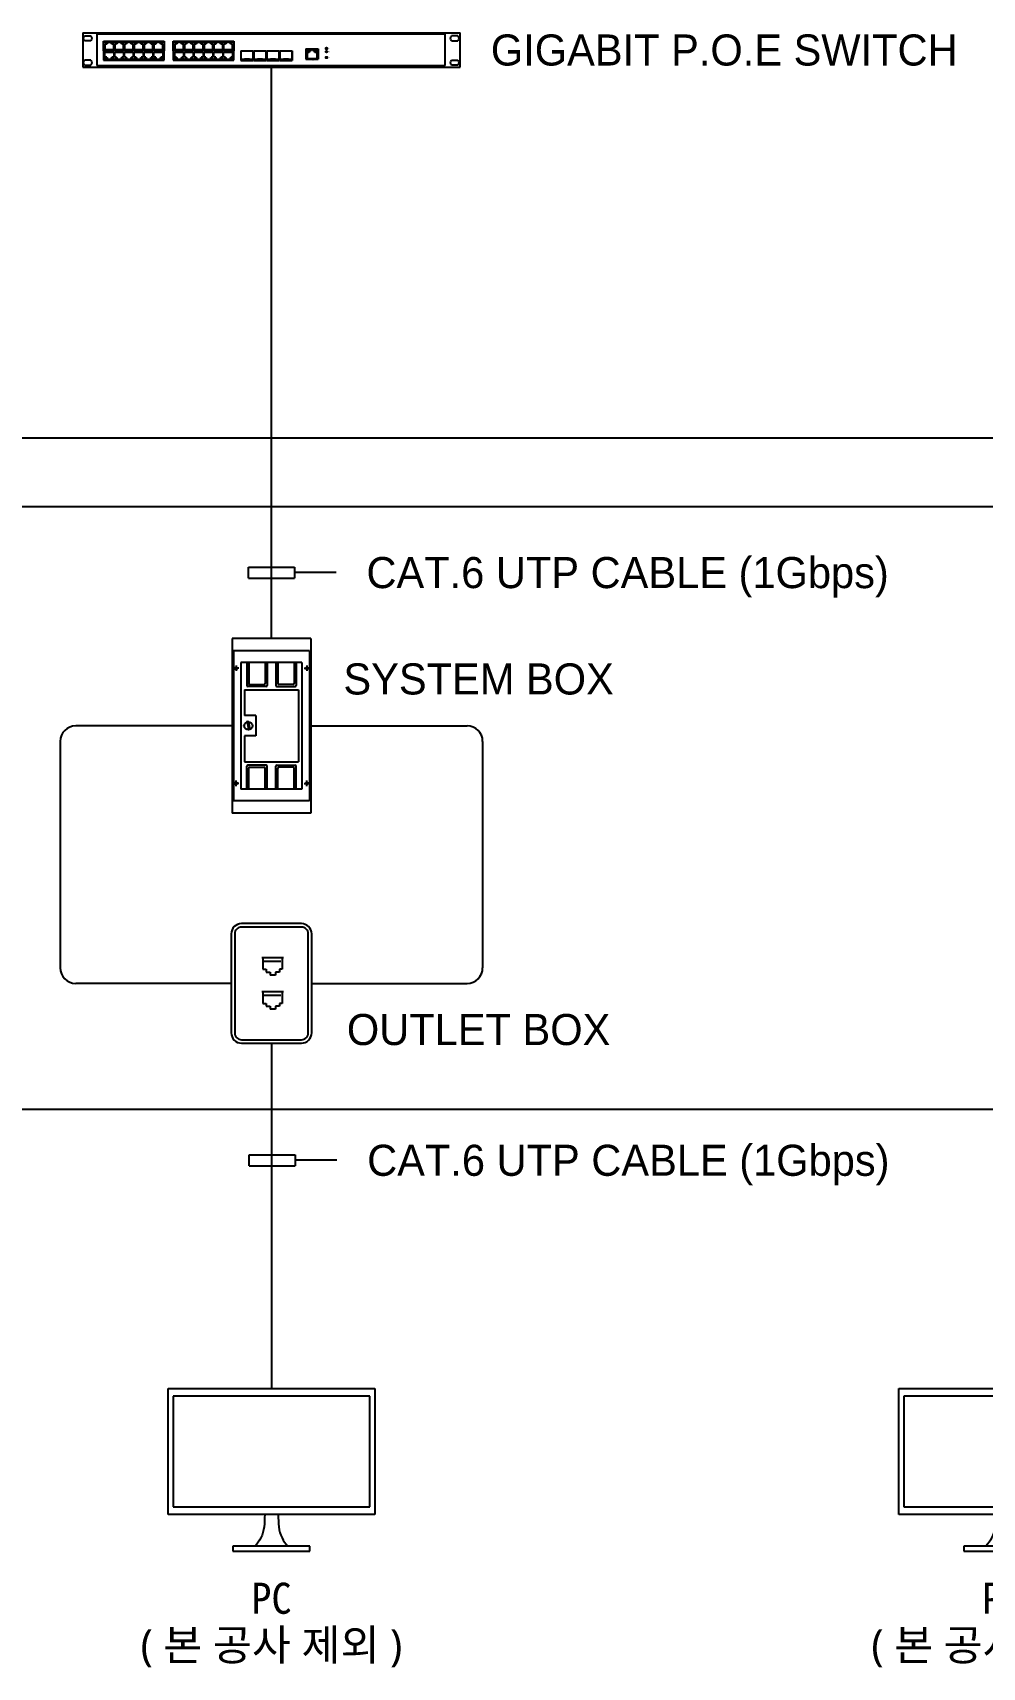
# Model space of a CAD drawing. Header units: millimetres. Extents: x 0 to 84100, y 0 to 29700.
# Drawn here: x 9337 to 13001, y 7396 to 13703 of the extents above; entities that cross this region are included whole.
import ezdxf
from ezdxf.enums import TextEntityAlignment as Align

# ---------------------------------------------------------------- set-up
doc = ezdxf.new("R2010")
doc.units = ezdxf.units.MM
doc.header["$LTSCALE"] = 1000
doc.layers.add('KEC-TEXT', color=6, linetype='Continuous')
doc.styles.add('GHS', font='malgun.ttf')
doc.styles.add('굴림체', font='')
doc.styles.add('나눔고딕', font='')
doc.styles.add('돋움체', font='')
doc.styles.get('굴림체').set_extended_font_data('GulimChe')
doc.styles.get('나눔고딕').set_extended_font_data('나눔고딕')
doc.styles.get('돋움체').set_extended_font_data('DotumChe')

# ---------------------------------------------------------------- blocks, each defined once
blk = doc.blocks.new('PC_SYMBOL')
at = {"color": 0}
for p, q in [((-133, -162.3), (-133, 0)), ((-133, 0), (133, 0)), ((133, 0), (133, -162.3)), ((126.5, -10), (-126.5, -10)), ((-126.5, -10), (-126.5, -152.3)), ((126.5, -152.3), (126.5, -10)), ((133, -162.3), (-133, -162.3)), ((-126.5, -152.3), (126.5, -152.3)), ((49.5, -202.7), (-49.5, -202.7)), ((-49.5, -202.7), (-49.5, -209.3)), ((-49.5, -209.3), (49.5, -209.3)), ((49.5, -209.3), (49.5, -202.7))]:
    blk.add_line(p, q, dxfattribs=at)
for points in [[(-8.7, -162.3), (-13.6, -192.2), (-20.9, -202.7)], [(8.7, -162.3), (13.6, -192.2), (20.9, -202.7)]]:
    blk.add_spline(points, degree=3, dxfattribs=at)
at = {"color": 0, "style": '굴림체'}
blk.add_attdef('NAME_LABEL', text='', height=40, dxfattribs=at).set_placement((0, -269.8), align=Align.MIDDLE_CENTER)
blk = doc.blocks.new('*U21')
at = {"color": 0, "lineweight": -3}
for p, q in [((0, 44.5), (0, 0)), ((57.7, 42.5), (17.9, 42.5)), ((17.9, 42.5), (17.9, 2.4)), ((466.1, 42.5), (57.7, 42.5)), ((466.1, 2.4), (466.1, 42.5)), ((485, 0), (485, 44.5)), ((2, 40.6), (10.3, 40.6)), ((10.3, 34.2), (2, 34.2)), ((482.3, 40.6), (474.1, 40.6)), ((474.1, 34.2), (482.3, 34.2)), ((10.3, 9), (2, 9)), ((2, 2.5), (10.3, 2.5)), ((17.9, 2.4), (466.1, 2.4)), ((474.1, 9), (482.3, 9)), ((482.3, 2.5), (474.1, 2.5)), ((482.3, 2.5), (474.1, 2.5))]:
    blk.add_line(p, q, dxfattribs=at)
at = {"color": 0}
for p, q in [((0, 44.5), (485, 44.5)), ((26.5, 33.4), (104.4, 33.4)), ((26.5, 21.2), (26.5, 33.4)), ((104.4, 21.2), (26.5, 21.2)), ((104.4, 21.2), (26.5, 21.2)), ((26.5, 21.2), (26.5, 9)), ((28.1, 30.9), (28.1, 32.3)), ((28.1, 32.3), (30.3, 32.3)), ((30.3, 30.9), (28.1, 30.9)), ((28.3, 29.6), (28.3, 22.8)), ((30.6, 29.6), (28.3, 29.6)), ((28.3, 22.8), (39.7, 22.8)), ((30.3, 32.3), (30.3, 30.9)), ((32.3, 30.9), (30.6, 30.9)), ((30.6, 30.9), (30.6, 29.6)), ((35.7, 32.3), (32.3, 32.3)), ((32.3, 32.3), (32.3, 30.9)), ((35.7, 30.9), (35.7, 32.3)), ((37.4, 30.9), (35.7, 30.9)), ((37.4, 29.6), (37.4, 30.9)), ((39.7, 29.6), (37.4, 29.6)), ((39.9, 32.3), (37.7, 32.3)), ((37.7, 32.3), (37.7, 30.9)), ((37.7, 30.9), (39.9, 30.9)), ((39.7, 22.8), (39.7, 29.6)), ((39.9, 30.9), (39.9, 32.3)), ((40.7, 30.9), (40.7, 32.3)), ((40.7, 32.3), (42.9, 32.3)), ((42.9, 30.9), (40.7, 30.9)), ((40.9, 29.6), (40.9, 22.8)), ((43.2, 29.6), (40.9, 29.6)), ((40.9, 22.8), (52.2, 22.8)), ((42.9, 32.3), (42.9, 30.9)), ((44.9, 30.9), (43.2, 30.9)), ((43.2, 30.9), (43.2, 29.6)), ((48.3, 32.3), (44.9, 32.3)), ((44.9, 32.3), (44.9, 30.9)), ((48.3, 30.9), (48.3, 32.3)), ((49.9, 30.9), (48.3, 30.9)), ((49.9, 29.6), (49.9, 30.9)), ((52.2, 29.6), (49.9, 29.6)), ((52.5, 32.3), (50.3, 32.3)), ((50.3, 32.3), (50.3, 30.9)), ((50.3, 30.9), (52.5, 30.9)), ((52.2, 22.8), (52.2, 29.6)), ((52.5, 30.9), (52.5, 32.3)), ((53.3, 30.9), (53.3, 32.3)), ((53.3, 32.3), (55.5, 32.3)), ((55.5, 30.9), (53.3, 30.9)), ((53.5, 29.6), (53.5, 22.8)), ((55.8, 29.6), (53.5, 29.6)), ((53.5, 22.8), (64.8, 22.8)), ((55.5, 32.3), (55.5, 30.9)), ((57.5, 30.9), (55.8, 30.9)), ((55.8, 30.9), (55.8, 29.6)), ((60.8, 32.3), (57.5, 32.3)), ((57.5, 32.3), (57.5, 30.9)), ((60.8, 30.9), (60.8, 32.3)), ((62.5, 30.9), (60.8, 30.9)), ((62.5, 29.6), (62.5, 30.9)), ((64.8, 29.6), (62.5, 29.6)), ((65.1, 32.3), (62.9, 32.3)), ((62.9, 32.3), (62.9, 30.9)), ((62.9, 30.9), (65.1, 30.9)), ((64.8, 22.8), (64.8, 29.6)), ((65.1, 30.9), (65.1, 32.3)), ((65.9, 30.9), (65.9, 32.3)), ((65.9, 32.3), (68, 32.3)), ((68, 30.9), (65.9, 30.9)), ((66.1, 29.6), (66.1, 22.8)), ((68.4, 29.6), (66.1, 29.6)), ((66.1, 22.8), (77.4, 22.8)), ((68, 32.3), (68, 30.9)), ((70.1, 30.9), (68.4, 30.9)), ((68.4, 30.9), (68.4, 29.6)), ((73.4, 32.3), (70.1, 32.3)), ((70.1, 32.3), (70.1, 30.9)), ((73.4, 30.9), (73.4, 32.3)), ((75.1, 30.9), (73.4, 30.9)), ((75.1, 29.6), (75.1, 30.9)), ((77.4, 29.6), (75.1, 29.6)), ((77.6, 32.3), (75.5, 32.3)), ((75.5, 32.3), (75.5, 30.9)), ((75.5, 30.9), (77.6, 30.9)), ((77.4, 22.8), (77.4, 29.6)), ((77.6, 30.9), (77.6, 32.3)), ((78.4, 30.9), (78.4, 32.3)), ((78.4, 32.3), (80.6, 32.3)), ((80.6, 30.9), (78.4, 30.9)), ((78.7, 29.6), (78.7, 22.8)), ((81, 29.6), (78.7, 29.6)), ((78.7, 22.8), (90, 22.8)), ((80.6, 32.3), (80.6, 30.9)), ((82.7, 30.9), (81, 30.9)), ((81, 30.9), (81, 29.6)), ((86, 32.3), (82.7, 32.3)), ((82.7, 32.3), (82.7, 30.9)), ((86, 30.9), (86, 32.3)), ((87.7, 30.9), (86, 30.9)), ((87.7, 29.6), (87.7, 30.9)), ((90, 29.6), (87.7, 29.6)), ((90.2, 32.3), (88, 32.3)), ((88, 32.3), (88, 30.9)), ((88, 30.9), (90.2, 30.9)), ((90, 22.8), (90, 29.6)), ((90.2, 30.9), (90.2, 32.3)), ((91, 30.9), (91, 32.3)), ((91, 32.3), (93.2, 32.3)), ((93.2, 30.9), (91, 30.9)), ((91.3, 29.6), (91.3, 22.8)), ((93.6, 29.6), (91.3, 29.6)), ((91.3, 22.8), (102.6, 22.8)), ((93.2, 32.3), (93.2, 30.9)), ((95.2, 30.9), (93.6, 30.9)), ((93.6, 30.9), (93.6, 29.6)), ((98.6, 32.3), (95.2, 32.3)), ((95.2, 32.3), (95.2, 30.9)), ((98.6, 30.9), (98.6, 32.3)), ((100.3, 30.9), (98.6, 30.9)), ((100.3, 29.6), (100.3, 30.9)), ((102.6, 29.6), (100.3, 29.6)), ((102.8, 32.3), (100.6, 32.3)), ((100.6, 32.3), (100.6, 30.9)), ((100.6, 30.9), (102.8, 30.9)), ((102.6, 22.8), (102.6, 29.6)), ((102.8, 30.9), (102.8, 32.3)), ((104.4, 33.4), (104.4, 21.2)), ((104.4, 9), (104.4, 21.2)), ((116.3, 33.4), (194.2, 33.4)), ((116.3, 21.2), (116.3, 33.4)), ((194.2, 21.2), (116.3, 21.2)), ((194.2, 21.2), (116.3, 21.2)), ((116.3, 21.2), (116.3, 9)), ((117.9, 30.9), (117.9, 32.3)), ((117.9, 32.3), (120.1, 32.3)), ((120.1, 30.9), (117.9, 30.9)), ((118.1, 29.6), (118.1, 22.8)), ((120.4, 29.6), (118.1, 29.6)), ((118.1, 22.8), (129.4, 22.8)), ((120.1, 32.3), (120.1, 30.9)), ((122.1, 30.9), (120.4, 30.9)), ((120.4, 30.9), (120.4, 29.6)), ((125.5, 32.3), (122.1, 32.3)), ((122.1, 32.3), (122.1, 30.9)), ((125.5, 30.9), (125.5, 32.3)), ((127.1, 30.9), (125.5, 30.9)), ((127.1, 29.6), (127.1, 30.9)), ((129.4, 29.6), (127.1, 29.6)), ((129.7, 32.3), (127.5, 32.3)), ((127.5, 32.3), (127.5, 30.9)), ((127.5, 30.9), (129.7, 30.9)), ((129.4, 22.8), (129.4, 29.6)), ((129.7, 30.9), (129.7, 32.3)), ((130.5, 30.9), (130.5, 32.3)), ((130.5, 32.3), (132.7, 32.3)), ((132.7, 30.9), (130.5, 30.9)), ((130.7, 29.6), (130.7, 22.8)), ((133, 29.6), (130.7, 29.6)), ((130.7, 22.8), (142, 22.8)), ((132.7, 32.3), (132.7, 30.9)), ((134.7, 30.9), (133, 30.9)), ((133, 30.9), (133, 29.6)), ((138, 32.3), (134.7, 32.3)), ((134.7, 32.3), (134.7, 30.9)), ((138, 30.9), (138, 32.3)), ((139.7, 30.9), (138, 30.9)), ((139.7, 29.6), (139.7, 30.9)), ((142, 29.6), (139.7, 29.6)), ((142.3, 32.3), (140.1, 32.3)), ((140.1, 32.3), (140.1, 30.9)), ((140.1, 30.9), (142.3, 30.9)), ((142, 22.8), (142, 29.6)), ((142.3, 30.9), (142.3, 32.3)), ((143.1, 30.9), (143.1, 32.3)), ((143.1, 32.3), (145.2, 32.3)), ((145.2, 30.9), (143.1, 30.9)), ((143.3, 29.6), (143.3, 22.8)), ((145.6, 29.6), (143.3, 29.6)), ((143.3, 22.8), (154.6, 22.8)), ((145.2, 32.3), (145.2, 30.9)), ((147.3, 30.9), (145.6, 30.9)), ((145.6, 30.9), (145.6, 29.6)), ((150.6, 32.3), (147.3, 32.3)), ((147.3, 32.3), (147.3, 30.9)), ((150.6, 30.9), (150.6, 32.3)), ((152.3, 30.9), (150.6, 30.9)), ((152.3, 29.6), (152.3, 30.9)), ((154.6, 29.6), (152.3, 29.6)), ((154.8, 32.3), (152.7, 32.3)), ((152.7, 32.3), (152.7, 30.9)), ((152.7, 30.9), (154.8, 30.9)), ((154.6, 22.8), (154.6, 29.6)), ((154.8, 30.9), (154.8, 32.3)), ((155.6, 30.9), (155.6, 32.3)), ((155.6, 32.3), (157.8, 32.3)), ((157.8, 30.9), (155.6, 30.9)), ((155.9, 29.6), (155.9, 22.8)), ((158.2, 29.6), (155.9, 29.6)), ((155.9, 22.8), (167.2, 22.8)), ((157.8, 32.3), (157.8, 30.9)), ((159.9, 30.9), (158.2, 30.9)), ((158.2, 30.9), (158.2, 29.6)), ((163.2, 32.3), (159.9, 32.3)), ((159.9, 32.3), (159.9, 30.9)), ((163.2, 30.9), (163.2, 32.3)), ((164.9, 30.9), (163.2, 30.9)), ((164.9, 29.6), (164.9, 30.9)), ((167.2, 29.6), (164.9, 29.6)), ((167.4, 32.3), (165.2, 32.3)), ((165.2, 32.3), (165.2, 30.9)), ((165.2, 30.9), (167.4, 30.9)), ((167.2, 22.8), (167.2, 29.6)), ((167.4, 30.9), (167.4, 32.3)), ((168.2, 30.9), (168.2, 32.3)), ((168.2, 32.3), (170.4, 32.3)), ((170.4, 30.9), (168.2, 30.9)), ((168.5, 29.6), (168.5, 22.8)), ((170.8, 29.6), (168.5, 29.6)), ((168.5, 22.8), (179.8, 22.8)), ((170.4, 32.3), (170.4, 30.9)), ((172.4, 30.9), (170.8, 30.9)), ((170.8, 30.9), (170.8, 29.6)), ((175.8, 32.3), (172.4, 32.3)), ((172.4, 32.3), (172.4, 30.9)), ((175.8, 30.9), (175.8, 32.3)), ((177.5, 30.9), (175.8, 30.9)), ((177.5, 29.6), (177.5, 30.9)), ((179.8, 29.6), (177.5, 29.6)), ((180, 32.3), (177.8, 32.3)), ((177.8, 32.3), (177.8, 30.9)), ((177.8, 30.9), (180, 30.9)), ((179.8, 22.8), (179.8, 29.6)), ((180, 30.9), (180, 32.3)), ((180.8, 30.9), (180.8, 32.3)), ((180.8, 32.3), (183, 32.3)), ((183, 30.9), (180.8, 30.9)), ((181, 29.6), (181, 22.8)), ((183.3, 29.6), (181, 29.6)), ((181, 22.8), (192.4, 22.8)), ((183, 32.3), (183, 30.9)), ((185, 30.9), (183.3, 30.9)), ((183.3, 30.9), (183.3, 29.6)), ((188.4, 32.3), (185, 32.3)), ((185, 32.3), (185, 30.9)), ((188.4, 30.9), (188.4, 32.3)), ((190.1, 30.9), (188.4, 30.9)), ((190.1, 29.6), (190.1, 30.9)), ((192.4, 29.6), (190.1, 29.6)), ((192.6, 32.3), (190.4, 32.3)), ((190.4, 32.3), (190.4, 30.9)), ((190.4, 30.9), (192.6, 30.9)), ((192.4, 22.8), (192.4, 29.6)), ((192.6, 30.9), (192.6, 32.3)), ((194.2, 33.4), (194.2, 21.2)), ((194.2, 9), (194.2, 21.2)), ((288, 20.8), (288, 22.4)), ((288, 22.4), (290.5, 22.4)), ((290.5, 22.4), (290.5, 20.8)), ((296.6, 22.4), (292.8, 22.4)), ((292.8, 22.4), (292.8, 20.8)), ((296.6, 20.8), (296.6, 22.4)), ((301.4, 22.4), (298.9, 22.4)), ((298.9, 22.4), (298.9, 20.8)), ((301.4, 20.8), (301.4, 22.4)), ((0, 0), (485, 0)), ((26.5, 9), (104.4, 9)), ((30.3, 11.4), (28.1, 11.4)), ((28.1, 11.4), (28.1, 10.1)), ((28.1, 10.1), (30.3, 10.1)), ((28.3, 12.8), (28.3, 19.5)), ((28.3, 19.5), (39.7, 19.5)), ((30.6, 12.8), (28.3, 12.8)), ((30.3, 10.1), (30.3, 11.4)), ((30.6, 11.4), (30.6, 12.8)), ((32.3, 11.4), (30.6, 11.4)), ((32.3, 10.1), (32.3, 11.4)), ((35.7, 10.1), (32.3, 10.1)), ((37.4, 11.4), (35.7, 11.4)), ((35.7, 11.4), (35.7, 10.1)), ((39.7, 12.8), (37.4, 12.8)), ((37.4, 12.8), (37.4, 11.4)), ((37.7, 11.4), (39.9, 11.4)), ((37.7, 10.1), (37.7, 11.4)), ((39.9, 10.1), (37.7, 10.1)), ((39.7, 19.5), (39.7, 12.8)), ((39.9, 11.4), (39.9, 10.1)), ((42.9, 11.4), (40.7, 11.4)), ((40.7, 11.4), (40.7, 10.1)), ((40.7, 10.1), (42.9, 10.1)), ((40.9, 12.8), (40.9, 19.5)), ((40.9, 19.5), (52.2, 19.5)), ((43.2, 12.8), (40.9, 12.8)), ((42.9, 10.1), (42.9, 11.4)), ((43.2, 11.4), (43.2, 12.8)), ((44.9, 11.4), (43.2, 11.4)), ((44.9, 10.1), (44.9, 11.4)), ((48.3, 10.1), (44.9, 10.1)), ((49.9, 11.4), (48.3, 11.4)), ((48.3, 11.4), (48.3, 10.1)), ((52.2, 12.8), (49.9, 12.8)), ((49.9, 12.8), (49.9, 11.4)), ((50.3, 11.4), (52.5, 11.4)), ((50.3, 10.1), (50.3, 11.4)), ((52.5, 10.1), (50.3, 10.1)), ((52.2, 19.5), (52.2, 12.8)), ((52.5, 11.4), (52.5, 10.1)), ((55.5, 11.4), (53.3, 11.4)), ((53.3, 11.4), (53.3, 10.1)), ((53.3, 10.1), (55.5, 10.1)), ((53.5, 12.8), (53.5, 19.5)), ((53.5, 19.5), (64.8, 19.5)), ((55.8, 12.8), (53.5, 12.8)), ((55.5, 10.1), (55.5, 11.4)), ((55.8, 11.4), (55.8, 12.8)), ((57.5, 11.4), (55.8, 11.4)), ((57.5, 10.1), (57.5, 11.4)), ((60.8, 10.1), (57.5, 10.1)), ((62.5, 11.4), (60.8, 11.4)), ((60.8, 11.4), (60.8, 10.1)), ((64.8, 12.8), (62.5, 12.8)), ((62.5, 12.8), (62.5, 11.4)), ((62.9, 11.4), (65.1, 11.4)), ((62.9, 10.1), (62.9, 11.4)), ((65.1, 10.1), (62.9, 10.1)), ((64.8, 19.5), (64.8, 12.8)), ((65.1, 11.4), (65.1, 10.1)), ((68, 11.4), (65.9, 11.4)), ((65.9, 11.4), (65.9, 10.1)), ((65.9, 10.1), (68, 10.1)), ((66.1, 12.8), (66.1, 19.5)), ((66.1, 19.5), (77.4, 19.5)), ((68.4, 12.8), (66.1, 12.8)), ((68, 10.1), (68, 11.4)), ((68.4, 11.4), (68.4, 12.8)), ((70.1, 11.4), (68.4, 11.4)), ((70.1, 10.1), (70.1, 11.4)), ((73.4, 10.1), (70.1, 10.1)), ((75.1, 11.4), (73.4, 11.4)), ((73.4, 11.4), (73.4, 10.1)), ((77.4, 12.8), (75.1, 12.8)), ((75.1, 12.8), (75.1, 11.4)), ((75.5, 11.4), (77.6, 11.4)), ((75.5, 10.1), (75.5, 11.4)), ((77.6, 10.1), (75.5, 10.1)), ((77.4, 19.5), (77.4, 12.8)), ((77.6, 11.4), (77.6, 10.1)), ((80.6, 11.4), (78.4, 11.4)), ((78.4, 11.4), (78.4, 10.1)), ((78.4, 10.1), (80.6, 10.1)), ((78.7, 12.8), (78.7, 19.5)), ((78.7, 19.5), (90, 19.5)), ((81, 12.8), (78.7, 12.8)), ((80.6, 10.1), (80.6, 11.4)), ((81, 11.4), (81, 12.8)), ((82.7, 11.4), (81, 11.4)), ((82.7, 10.1), (82.7, 11.4)), ((86, 10.1), (82.7, 10.1)), ((87.7, 11.4), (86, 11.4)), ((86, 11.4), (86, 10.1)), ((90, 12.8), (87.7, 12.8)), ((87.7, 12.8), (87.7, 11.4)), ((88, 11.4), (90.2, 11.4)), ((88, 10.1), (88, 11.4)), ((90.2, 10.1), (88, 10.1)), ((90, 19.5), (90, 12.8)), ((90.2, 11.4), (90.2, 10.1)), ((93.2, 11.4), (91, 11.4)), ((91, 11.4), (91, 10.1)), ((91, 10.1), (93.2, 10.1)), ((91.3, 12.8), (91.3, 19.5)), ((91.3, 19.5), (102.6, 19.5)), ((93.6, 12.8), (91.3, 12.8)), ((93.2, 10.1), (93.2, 11.4)), ((93.6, 11.4), (93.6, 12.8)), ((95.2, 11.4), (93.6, 11.4)), ((95.2, 10.1), (95.2, 11.4)), ((98.6, 10.1), (95.2, 10.1)), ((100.3, 11.4), (98.6, 11.4)), ((98.6, 11.4), (98.6, 10.1)), ((102.6, 12.8), (100.3, 12.8)), ((100.3, 12.8), (100.3, 11.4)), ((100.6, 11.4), (102.8, 11.4)), ((100.6, 10.1), (100.6, 11.4)), ((102.8, 10.1), (100.6, 10.1)), ((102.6, 19.5), (102.6, 12.8)), ((102.8, 11.4), (102.8, 10.1)), ((116.3, 9), (194.2, 9)), ((120.1, 11.4), (117.9, 11.4)), ((117.9, 11.4), (117.9, 10.1)), ((117.9, 10.1), (120.1, 10.1)), ((118.1, 12.8), (118.1, 19.5)), ((118.1, 19.5), (129.4, 19.5)), ((120.4, 12.8), (118.1, 12.8)), ((120.1, 10.1), (120.1, 11.4)), ((120.4, 11.4), (120.4, 12.8)), ((122.1, 11.4), (120.4, 11.4)), ((122.1, 10.1), (122.1, 11.4)), ((125.5, 10.1), (122.1, 10.1)), ((127.1, 11.4), (125.5, 11.4)), ((125.5, 11.4), (125.5, 10.1)), ((129.4, 12.8), (127.1, 12.8)), ((127.1, 12.8), (127.1, 11.4)), ((127.5, 11.4), (129.7, 11.4)), ((127.5, 10.1), (127.5, 11.4)), ((129.7, 10.1), (127.5, 10.1)), ((129.4, 19.5), (129.4, 12.8)), ((129.7, 11.4), (129.7, 10.1)), ((132.7, 11.4), (130.5, 11.4)), ((130.5, 11.4), (130.5, 10.1)), ((130.5, 10.1), (132.7, 10.1)), ((130.7, 12.8), (130.7, 19.5)), ((130.7, 19.5), (142, 19.5)), ((133, 12.8), (130.7, 12.8)), ((132.7, 10.1), (132.7, 11.4)), ((133, 11.4), (133, 12.8)), ((134.7, 11.4), (133, 11.4)), ((134.7, 10.1), (134.7, 11.4)), ((138, 10.1), (134.7, 10.1)), ((139.7, 11.4), (138, 11.4)), ((138, 11.4), (138, 10.1)), ((142, 12.8), (139.7, 12.8)), ((139.7, 12.8), (139.7, 11.4)), ((140.1, 11.4), (142.3, 11.4)), ((140.1, 10.1), (140.1, 11.4)), ((142.3, 10.1), (140.1, 10.1)), ((142, 19.5), (142, 12.8)), ((142.3, 11.4), (142.3, 10.1)), ((145.2, 11.4), (143.1, 11.4)), ((143.1, 11.4), (143.1, 10.1)), ((143.1, 10.1), (145.2, 10.1)), ((143.3, 12.8), (143.3, 19.5)), ((143.3, 19.5), (154.6, 19.5)), ((145.6, 12.8), (143.3, 12.8)), ((145.2, 10.1), (145.2, 11.4)), ((145.6, 11.4), (145.6, 12.8)), ((147.3, 11.4), (145.6, 11.4)), ((147.3, 10.1), (147.3, 11.4)), ((150.6, 10.1), (147.3, 10.1)), ((152.3, 11.4), (150.6, 11.4)), ((150.6, 11.4), (150.6, 10.1)), ((154.6, 12.8), (152.3, 12.8)), ((152.3, 12.8), (152.3, 11.4)), ((152.7, 11.4), (154.8, 11.4)), ((152.7, 10.1), (152.7, 11.4)), ((154.8, 10.1), (152.7, 10.1)), ((154.6, 19.5), (154.6, 12.8)), ((154.8, 11.4), (154.8, 10.1)), ((157.8, 11.4), (155.6, 11.4)), ((155.6, 11.4), (155.6, 10.1)), ((155.6, 10.1), (157.8, 10.1)), ((155.9, 12.8), (155.9, 19.5)), ((155.9, 19.5), (167.2, 19.5)), ((158.2, 12.8), (155.9, 12.8)), ((157.8, 10.1), (157.8, 11.4)), ((158.2, 11.4), (158.2, 12.8)), ((159.9, 11.4), (158.2, 11.4)), ((159.9, 10.1), (159.9, 11.4)), ((163.2, 10.1), (159.9, 10.1)), ((164.9, 11.4), (163.2, 11.4)), ((163.2, 11.4), (163.2, 10.1)), ((167.2, 12.8), (164.9, 12.8)), ((164.9, 12.8), (164.9, 11.4)), ((165.2, 11.4), (167.4, 11.4)), ((165.2, 10.1), (165.2, 11.4)), ((167.4, 10.1), (165.2, 10.1)), ((167.2, 19.5), (167.2, 12.8)), ((167.4, 11.4), (167.4, 10.1)), ((170.4, 11.4), (168.2, 11.4)), ((168.2, 11.4), (168.2, 10.1)), ((168.2, 10.1), (170.4, 10.1)), ((168.5, 12.8), (168.5, 19.5)), ((168.5, 19.5), (179.8, 19.5)), ((170.8, 12.8), (168.5, 12.8)), ((170.4, 10.1), (170.4, 11.4)), ((170.8, 11.4), (170.8, 12.8)), ((172.4, 11.4), (170.8, 11.4)), ((172.4, 10.1), (172.4, 11.4)), ((175.8, 10.1), (172.4, 10.1)), ((177.5, 11.4), (175.8, 11.4)), ((175.8, 11.4), (175.8, 10.1)), ((179.8, 12.8), (177.5, 12.8)), ((177.5, 12.8), (177.5, 11.4)), ((177.8, 11.4), (180, 11.4)), ((177.8, 10.1), (177.8, 11.4)), ((180, 10.1), (177.8, 10.1)), ((179.8, 19.5), (179.8, 12.8)), ((180, 11.4), (180, 10.1)), ((183, 11.4), (180.8, 11.4)), ((180.8, 11.4), (180.8, 10.1)), ((180.8, 10.1), (183, 10.1)), ((181, 12.8), (181, 19.5)), ((181, 19.5), (192.4, 19.5)), ((183.3, 12.8), (181, 12.8)), ((183, 10.1), (183, 11.4)), ((183.3, 11.4), (183.3, 12.8)), ((185, 11.4), (183.3, 11.4)), ((185, 10.1), (185, 11.4)), ((188.4, 10.1), (185, 10.1)), ((190.1, 11.4), (188.4, 11.4)), ((188.4, 11.4), (188.4, 10.1)), ((192.4, 12.8), (190.1, 12.8)), ((190.1, 12.8), (190.1, 11.4)), ((190.4, 11.4), (192.6, 11.4)), ((190.4, 10.1), (190.4, 11.4)), ((192.6, 10.1), (190.4, 10.1)), ((192.4, 19.5), (192.4, 12.8)), ((192.6, 11.4), (192.6, 10.1)), ((218.9, 20.8), (203.1, 20.8)), ((203.1, 20.8), (203.1, 10.5)), ((203.1, 10.5), (207.5, 10.5)), ((207.5, 10.5), (207.5, 9.1)), ((207.5, 9.1), (214.6, 9.1)), ((207.7, 10.9), (214.4, 10.9)), ((207.7, 9.9), (207.7, 10.9)), ((208.2, 9.9), (207.7, 9.9)), ((208.2, 9.3), (208.2, 9.9)), ((213.9, 9.3), (208.2, 9.3)), ((214.4, 9.9), (213.9, 9.9)), ((213.9, 9.9), (213.9, 9.3)), ((214.4, 10.9), (214.4, 9.9)), ((214.6, 9.1), (214.6, 10.5)), ((214.6, 10.5), (218.9, 10.5)), ((218.9, 10.5), (218.9, 20.8)), ((235.6, 20.8), (219.8, 20.8)), ((219.8, 20.8), (219.8, 10.5)), ((219.8, 10.5), (224.2, 10.5)), ((224.2, 10.5), (224.2, 9.1)), ((224.2, 9.1), (231.3, 9.1)), ((224.4, 10.9), (231.1, 10.9)), ((224.4, 9.9), (224.4, 10.9)), ((224.9, 9.9), (224.4, 9.9)), ((224.9, 9.3), (224.9, 9.9)), ((230.6, 9.3), (224.9, 9.3)), ((231.1, 9.9), (230.6, 9.9)), ((230.6, 9.9), (230.6, 9.3)), ((231.1, 10.9), (231.1, 9.9)), ((231.3, 9.1), (231.3, 10.5)), ((231.3, 10.5), (235.6, 10.5)), ((235.6, 10.5), (235.6, 20.8)), ((252.4, 20.8), (236.5, 20.8)), ((236.5, 20.8), (236.5, 10.5)), ((236.5, 10.5), (240.9, 10.5)), ((240.9, 10.5), (240.9, 9.1)), ((240.9, 9.1), (248, 9.1)), ((241.1, 10.9), (247.8, 10.9)), ((241.1, 9.9), (241.1, 10.9)), ((241.6, 9.9), (241.1, 9.9)), ((241.6, 9.3), (241.6, 9.9)), ((247.3, 9.3), (241.6, 9.3)), ((247.8, 9.9), (247.3, 9.9)), ((247.3, 9.9), (247.3, 9.3)), ((247.8, 10.9), (247.8, 9.9)), ((248, 9.1), (248, 10.5)), ((248, 10.5), (252.4, 10.5)), ((252.4, 10.5), (252.4, 20.8)), ((269.1, 20.8), (253.2, 20.8)), ((253.2, 20.8), (253.2, 10.5)), ((253.2, 10.5), (257.6, 10.5)), ((257.6, 10.5), (257.6, 9.1)), ((257.6, 9.1), (264.7, 9.1)), ((257.8, 10.9), (264.5, 10.9)), ((257.8, 9.9), (257.8, 10.9)), ((258.3, 9.9), (257.8, 9.9)), ((258.3, 9.3), (258.3, 9.9)), ((264, 9.3), (258.3, 9.3)), ((264.5, 9.9), (264, 9.9)), ((264, 9.9), (264, 9.3)), ((264.5, 10.9), (264.5, 9.9)), ((264.7, 9.1), (264.7, 10.5)), ((264.7, 10.5), (269.1, 10.5)), ((269.1, 10.5), (269.1, 20.8)), ((290.5, 20.8), (288, 20.8)), ((288.3, 19.2), (288.3, 11.5)), ((290.9, 19.2), (288.3, 19.2)), ((288.3, 11.5), (301.2, 11.5)), ((292.8, 20.8), (290.9, 20.8)), ((290.9, 20.8), (290.9, 19.2)), ((298.5, 20.8), (296.6, 20.8)), ((298.5, 19.2), (298.5, 20.8)), ((301.2, 19.2), (298.5, 19.2)), ((298.9, 20.8), (301.4, 20.8)), ((301.2, 11.5), (301.2, 19.2))]:
    blk.add_line(p, q, dxfattribs=at)
at = {"color": 0, "ltscale": 2}
for p, q in [((286.9, 23.7), (286.9, 10.6)), ((286.9, 23.7), (302.6, 23.7)), ((302.6, 23.7), (302.6, 10.6)), ((203, 21), (203, 8.9)), ((203, 21), (219.1, 21)), ((203, 8.9), (219.1, 8.9)), ((219.1, 21), (219.1, 8.9)), ((219.7, 21), (219.7, 8.9)), ((219.7, 21), (235.8, 21)), ((219.7, 8.9), (235.8, 8.9)), ((235.8, 21), (235.8, 8.9)), ((236.4, 21), (236.4, 8.9)), ((236.4, 21), (252.5, 21)), ((236.4, 8.9), (252.5, 8.9)), ((252.5, 21), (252.5, 8.9)), ((253.1, 21), (253.1, 8.9)), ((253.1, 21), (269.2, 21)), ((253.1, 8.9), (269.2, 8.9)), ((269.2, 21), (269.2, 8.9)), ((286.9, 10.6), (302.6, 10.6))]:
    blk.add_line(p, q, dxfattribs=at)
at = {"color": 0}
for centre in [(313.3, 24.2), (313.3, 20.1), (313.3, 12.6)]:
    blk.add_circle(centre, 1.03, dxfattribs=at)
at = {"color": 0, "lineweight": -3, "extrusion": (0, 0, -1)}
for centre, major_axis, start_param, end_param in [((6.1, 37.4), (-5.21, 0), -0.663497, 0.662249), ((6.1, 37.4), (5.21, 0), -0.662187, 0.663558), ((478.2, 37.4), (-5.21, 0.01), -0.663982, 0.661763), ((478.2, 37.4), (5.21, 0), -0.662169, 0.663577), ((6.1, 5.8), (5.21, 0), 2.479192, 3.804938), ((6.1, 5.8), (-5.21, 0), 2.478201, 3.803946), ((478.2, 5.8), (5.21, 0), 2.479663, 3.805409), ((478.2, 5.8), (-5.21, 0), 2.478187, 3.803932)]:
    blk.add_ellipse(centre, major_axis=major_axis, ratio=1, start_param=start_param, end_param=end_param, dxfattribs=at)
at = {"color": 0, "lineweight": -3, "style": '돋움체', "width": 0.8}
for s, p in [('ALM', (315.7, 23.7)), ('CONSOLE', (292.6, 8.7)), ('RUN', (316, 19.4)), ('RUN', (316, 11.9))]:
    blk.add_text(s, height=0.939, dxfattribs=at).set_placement(p)
blk = doc.blocks.new('A$C346D2A37')
at = {"color": 0}
for p, q in [((0, 726), (91, 726)), ((0, 726), (0, 347)), ((91, 726), (91, 347)), ((91, 347), (0, 347)), ((45, 0), (45, 347))]:
    blk.add_line(p, q, dxfattribs=at)

msp = doc.modelspace()

# ---------------------------------------------------------------- linework, layer by layer
at = {"layer": 'KEC-TEXT', "color": 6}
for p, q in [((10258.1, 11365.5), (10258.1, 13569.8)), ((4639.2, 11874.4), (34822.9, 11874.7)), ((10410.1, 11365.5), (10106.1, 11365.5)), ((10106.1, 11365.5), (10106.1, 10691.8)), ((10410.1, 11365.5), (10410.1, 10691.8)), ((10404.6, 11317.6), (10111.7, 11317.6)), ((10111.7, 11317.6), (10111.7, 10739.7)), ((10362.1, 11317.6), (10154.1, 11317.6)), ((10404.6, 11317.6), (10404.6, 10739.7)), ((10132.2, 11250.7), (10111.1, 11250.7)), ((10121.7, 11261.3), (10121.7, 11240.2)), ((10375.8, 11273.2), (10140.4, 11273.2)), ((10140.4, 11273.2), (10140.4, 10784.1)), ((10162.7, 11273.2), (10162.7, 11184.2)), ((10170.3, 11273.2), (10170.3, 11191.9)), ((10233.5, 11273.2), (10233.5, 11191.9)), ((10241.1, 11273.2), (10241.1, 11184.2)), ((10275.1, 11273.2), (10275.1, 11184.2)), ((10282.7, 11273.2), (10282.7, 11191.9)), ((10345.9, 11273.2), (10345.9, 11191.9)), ((10353.6, 11273.2), (10353.6, 11184.2)), ((10375.8, 11273.2), (10375.8, 10784.1)), ((10384, 11250.7), (10405.1, 11250.7)), ((10394.6, 11261.3), (10394.6, 11240.2)), ((10153.5, 11167.3), (10153.5, 11067.9)), ((10153.5, 11167.3), (10362.7, 11167.3)), ((10237.2, 11180.3), (10166.6, 11180.3)), ((10174.2, 11187.9), (10229.6, 11187.9)), ((10279, 11180.3), (10349.6, 11180.3)), ((10342, 11187.9), (10286.7, 11187.9)), ((10362.7, 11167.3), (10362.7, 10890.1)), ((10198, 11067.9), (10153.5, 11067.9)), ((10164, 11043.5), (10169.4, 11013)), ((10164.8, 11043.7), (10165.1, 11047)), ((10165.1, 11047), (10166.8, 11047.3)), ((10168.2, 11044.3), (10166.8, 11047.3)), ((10169, 11044.3), (10174.4, 11013.8)), ((10198, 11067.9), (10198, 10989.4)), ((10106.1, 11028.7), (9503.2, 11028.7)), ((10153.6, 11030.3), (10150.4, 11029.5)), ((10150.4, 11029.5), (10150.4, 11027.8)), ((10153.6, 11026.9), (10150.4, 11027.8)), ((10198, 10989.4), (10153.5, 10989.4)), ((10153.5, 10989.4), (10153.5, 10890.1)), ((10410.1, 11028.7), (11013, 11028.7)), ((9443.2, 10968.7), (9443.2, 10094.7)), ((11073, 10968.7), (11073, 10094.7)), ((10153.5, 10890.1), (10362.7, 10890.1)), ((10162.7, 10784.1), (10162.7, 10873.1)), ((10237.2, 10877), (10166.6, 10877)), ((10170.3, 10784.1), (10170.3, 10865.4)), ((10174.2, 10869.4), (10229.6, 10869.4)), ((10233.5, 10784.1), (10233.5, 10865.4)), ((10241.1, 10784.1), (10241.1, 10873.1)), ((10275.1, 10784.1), (10275.1, 10873.1)), ((10279, 10877), (10349.6, 10877)), ((10282.7, 10784.1), (10282.7, 10865.4)), ((10342, 10869.4), (10286.7, 10869.4)), ((10345.9, 10784.1), (10345.9, 10865.4)), ((10353.6, 10784.1), (10353.6, 10873.1)), ((10132.2, 10806.6), (10111.1, 10806.6)), ((10121.7, 10796.1), (10121.7, 10817.1)), ((10384, 10806.6), (10405.1, 10806.6)), ((10394.6, 10796.1), (10394.6, 10817.1)), ((10404.6, 10739.7), (10111.7, 10739.7)), ((10375.8, 10784.1), (10140.4, 10784.1)), ((10362.1, 10739.7), (10154.1, 10739.7)), ((10410.1, 10691.8), (10106.1, 10691.8)), ((10221.2, 10134.5), (10304.6, 10134.5)), ((10225.2, 10134.3), (10225.2, 10089)), ((10230.3, 10120.1), (10294.3, 10120.1)), ((10300.1, 10134.3), (10300.1, 10089)), ((10102.9, 10034.7), (9503.2, 10034.7)), ((10225.2, 10089), (10237.7, 10089)), ((10237.7, 10089), (10237.7, 10078.2)), ((10237.7, 10078.2), (10253.3, 10078.2)), ((10253.3, 10078.2), (10253.3, 10067)), ((10273.2, 10067), (10253.3, 10067)), ((10273.2, 10078.2), (10273.2, 10067)), ((10288.7, 10078.2), (10273.2, 10078.2)), ((10300.1, 10089), (10288.7, 10089)), ((10288.7, 10089), (10288.7, 10078.2)), ((10413.3, 10034.7), (11013, 10034.7)), ((10221.2, 10003.1), (10304.6, 10003.1)), ((10225.2, 10002.9), (10225.2, 9957.6)), ((10230.3, 9988.7), (10294.3, 9988.7)), ((10300.1, 10002.9), (10300.1, 9957.6)), ((10225.2, 9957.6), (10237.7, 9957.6)), ((10237.7, 9957.6), (10237.7, 9946.8)), ((10237.7, 9946.8), (10253.3, 9946.8)), ((10253.3, 9946.8), (10253.3, 9935.5)), ((10273.2, 9935.5), (10253.3, 9935.5)), ((10273.2, 9946.8), (10273.2, 9935.5)), ((10288.7, 9946.8), (10273.2, 9946.8)), ((10300.1, 9957.6), (10288.7, 9957.6)), ((10288.7, 9957.6), (10288.7, 9946.8)), ((10258.1, 9804), (10258.1, 8471.5)), ((4639.2, 9549.5), (34822.9, 9549.8))]:
    msp.add_line(p, q, dxfattribs=at)
msp.add_lwpolyline([(5113.1, 15138.6), (29535.2, 15138.9), (29535.2, 12138.5), (5113.1, 12138.2)], close=True, dxfattribs=at)
for points in [[(10102.9, 10225.5), (10102.9, 9843.8, 0.414214), (10142.7, 9804), (10373.5, 9804, 0.414214), (10413.3, 9843.8), (10413.3, 10225.5, 0.414214), (10373.5, 10265.4), (10142.7, 10265.4, 0.414214)], [(10116.2, 10225.5), (10116.2, 9843.8, 0.414214), (10142.7, 9817.2), (10373.5, 9817.2, 0.414214), (10400, 9843.8), (10400, 10225.5, 0.414214), (10373.5, 10252.1), (10142.7, 10252.1, 0.414214)]]:
    msp.add_lwpolyline(points, format="xyb", close=True, dxfattribs=at)
for centre, radius in [((10121.7, 11250.7), 4.5), ((10394.6, 11250.7), 4.5), ((10169.2, 11028.7), 15.7), ((10121.7, 10806.6), 4.5), ((10394.6, 10806.6), 4.5)]:
    msp.add_circle(centre, radius, dxfattribs=at)
for centre, radius, start, end in [((10166.6, 11184.2), 3.92, 180, 270), ((10174.2, 11191.9), 3.92, 180, 270), ((10229.6, 11191.9), 3.92, 270, 0), ((10237.2, 11184.2), 3.92, 270, 0), ((10279, 11184.2), 3.92, 180, 270), ((10286.7, 11191.9), 3.92, 180, 270), ((10342, 11191.9), 3.92, 270, 0), ((10349.6, 11184.2), 3.92, 270, 0), ((9503.2, 10968.7), 60, 90, 180), ((11013, 10968.7), 60, 0, 90), ((10166.6, 10873.1), 3.92, 90, 180), ((10174.2, 10865.4), 3.92, 90, 180), ((10229.6, 10865.4), 3.92, 0, 90), ((10237.2, 10873.1), 3.92, 0, 90), ((10279, 10873.1), 3.92, 90, 180), ((10286.7, 10865.4), 3.92, 90, 180), ((10342, 10865.4), 3.92, 0, 90), ((10349.6, 10873.1), 3.92, 0, 90), ((9503.2, 10094.7), 60, 180, 270), ((11013, 10094.7), 60, 270, 0)]:
    msp.add_arc(centre, radius, start, end, dxfattribs=at)

# ---------------------------------------------------------------- block references
at = {"layer": 'KEC-TEXT', "color": 6, "xscale": 3, "yscale": 3, "zscale": 3}
msp.add_blockref('*U21', (9530.6, 13569.8), dxfattribs=at)
at = {"layer": 'KEC-TEXT', "color": 6, "xscale": 0.4664386299814074, "yscale": 0.4664386299814074, "zscale": 0.4664386299814074, "rotation": 90}
for p in [(10508.3, 11598.8), (10511, 9331)]:
    msp.add_blockref('A$C346D2A37', p, dxfattribs=at)
at = {"layer": 'KEC-TEXT', "color": 6, "xscale": 3, "yscale": 3, "zscale": 3}
for p in [(10258.1, 8471.5), (13077.6, 8471.5)]:
    msp.add_blockref('PC_SYMBOL', p, dxfattribs=at).add_auto_attribs({'NAME_LABEL': 'PC'})

# ---------------------------------------------------------------- texts
at = {"layer": 'KEC-TEXT', "color": 6, "style": '나눔고딕'}
for s, p in [('GIGABIT P.O.E SWITCH', (11104.6, 13636.5)), ('CAT.6 UTP CABLE (1Gbps)', (10624.7, 11619.9)), ('CAT.6 UTP CABLE (1Gbps)', (10627.4, 9352.1))]:
    msp.add_text(s, height=120, dxfattribs=at).set_placement(p, align=Align.MIDDLE_LEFT)
at = {"layer": 'KEC-TEXT', "color": 6}
for s, style, p in [('SYSTEM BOX', '나눔고딕', (11057.4, 11209.5)), ('OUTLET BOX', '나눔고딕', (11057.4, 9856.7)), ('( 본 공사 제외 )', 'GHS', (10258.1, 7482.1)), ('( 본 공사 제외 )', 'GHS', (13077.6, 7482.1))]:
    msp.add_text(s, height=120, dxfattribs=dict(at, style=style)).set_placement(p, align=Align.MIDDLE_CENTER)

doc.saveas('drawing.dxf')
